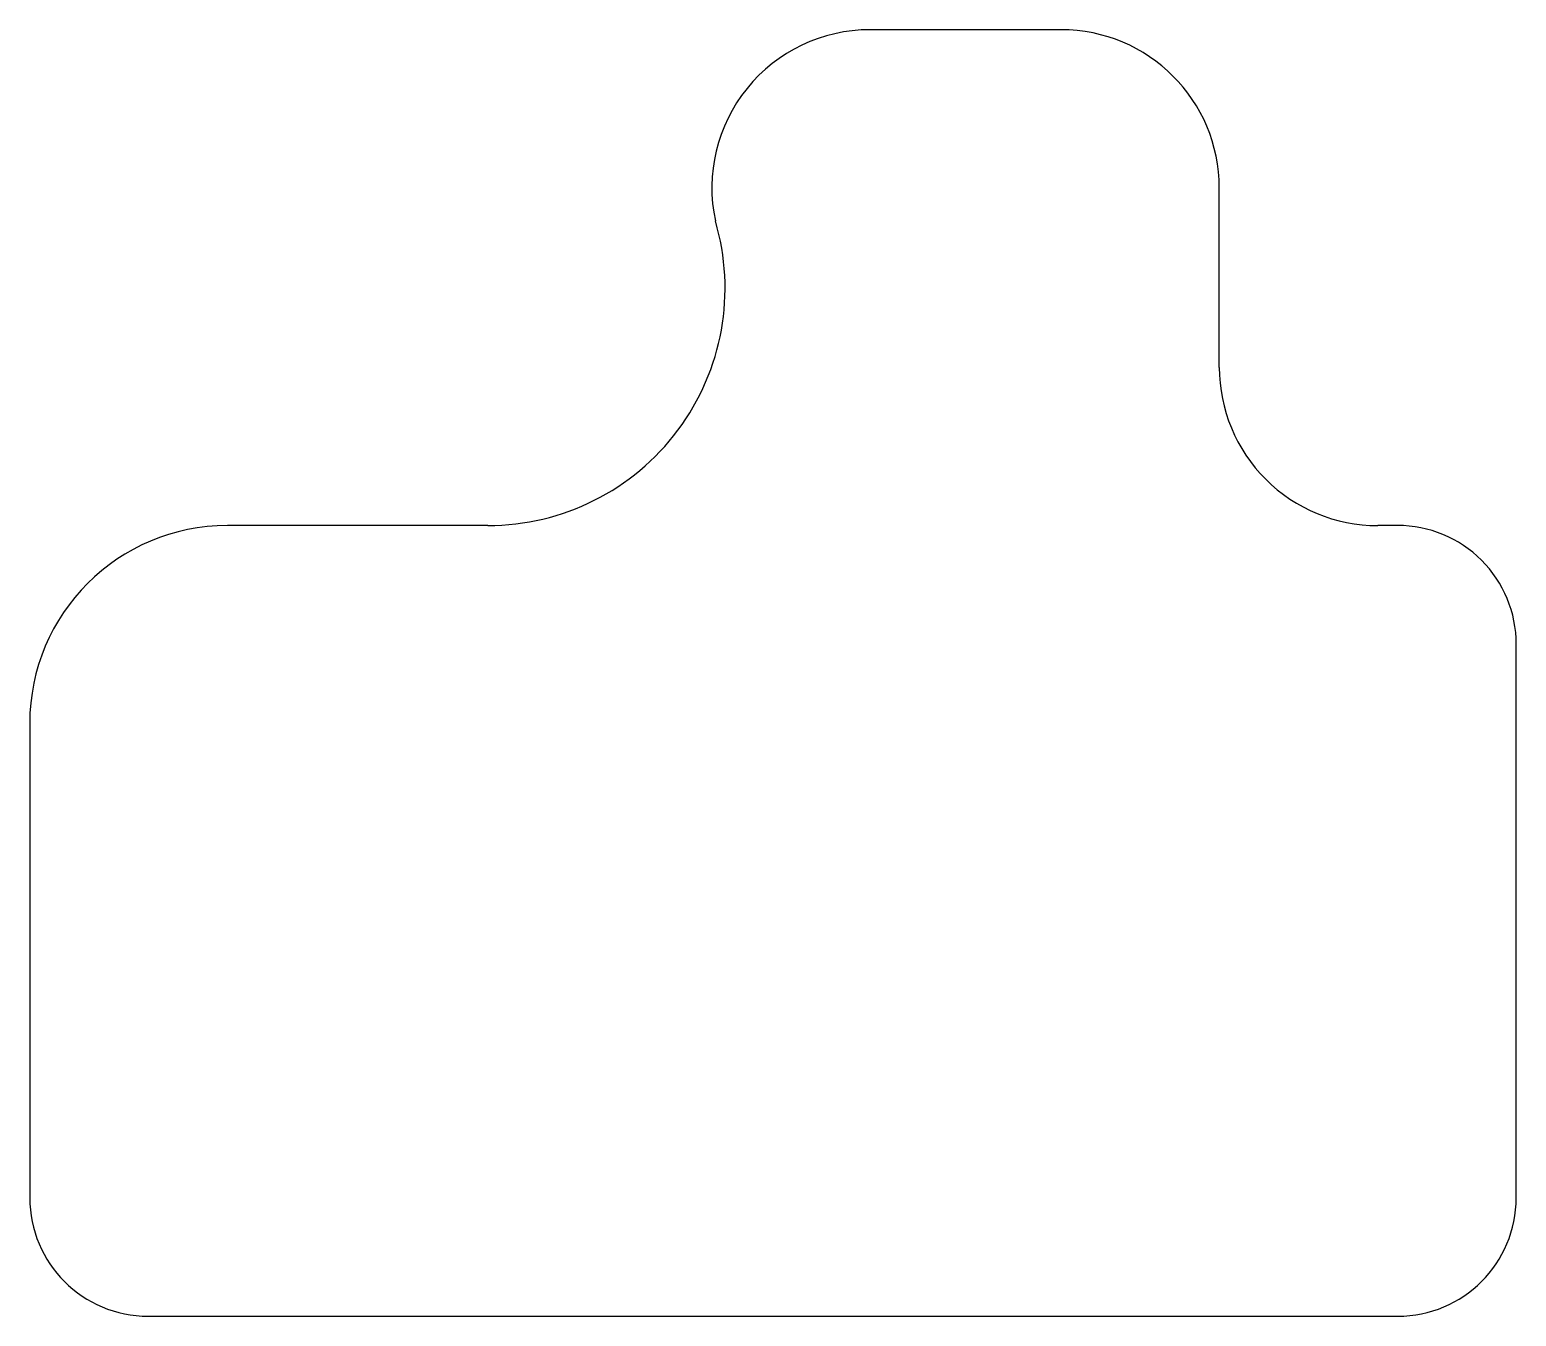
# Model space of a CAD drawing. Header units: millimetres. Extents: x -35.2 to 40, y -15 to 50.1.
import ezdxf

# ---------------------------------------------------------------- set-up
doc = ezdxf.new("R2010")
doc.units = ezdxf.units.MM
doc.layers.get('0').update_dxf_attribs({"linetype": 'CONTINUOUS'})

msp = doc.modelspace()

# ---------------------------------------------------------------- linework, layer by layer
for p, q in [((17, 50.076), (7.33, 50.076)), ((25, 32.998), (25, 42.076)), ((-12, 25), (-25.176, 25)), ((34.013, 25), (33.013, 24.998)), ((40.024, -9), (40.024, 19)), ((-35.176, 15), (-35.176, -9)), ((-29.176, -15), (34.024, -15))]:
    msp.add_line(p, q)
for centre, radius, start, end in [((7.33, 42.076), 8, 90, 192.05846), ((17, 42.076), 8, 0, 90), ((-12, 37), 12, -90, 16.48297), ((33, 32.998), 8, 180, 270.09658), ((-25.176, 15), 10, 90, 180), ((34.024, 19), 6, 0, 90.09658), ((-29.176, -9), 6, 180, 270), ((34.024, -9), 6, -90, 0)]:
    msp.add_arc(centre, radius, start, end)

doc.saveas('drawing.dxf')
